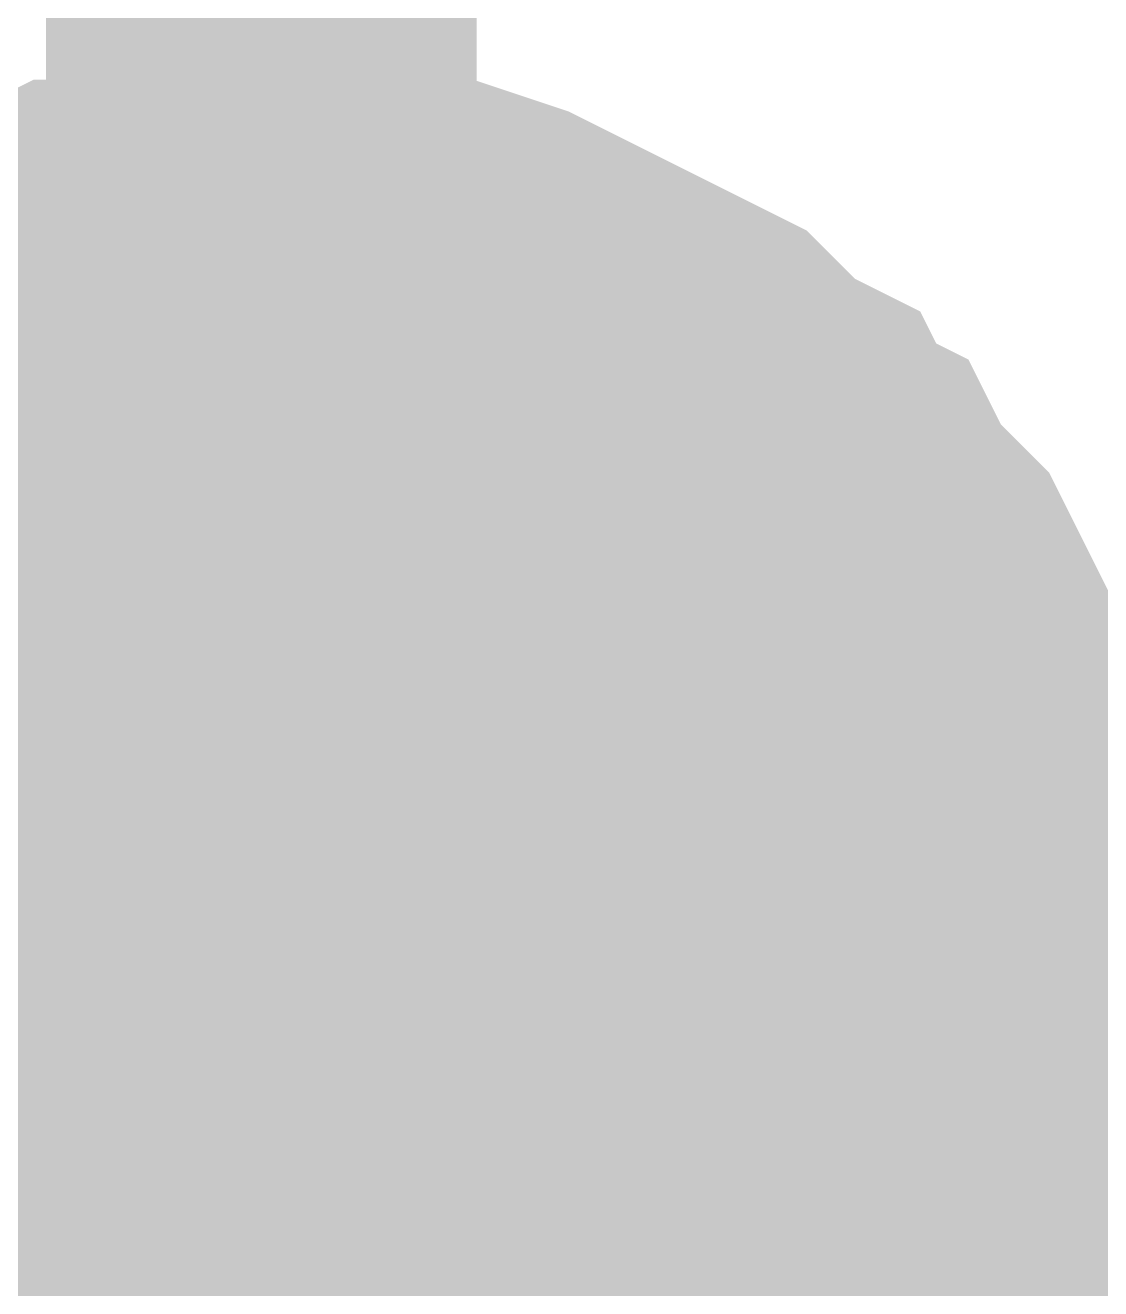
# Model space of a CAD drawing. Header units: millimetres. Extents: x 0 to 800, y 0 to 567.
# Drawn here: x 246.339 to 247.088, y 422.712 to 423.592 of the extents above; entities that cross this region are included whole.
import ezdxf

# ---------------------------------------------------------------- set-up
doc = ezdxf.new("R2010")
doc.units = ezdxf.units.MM
doc.layers.add('Sheet', color=255, linetype='Continuous')

msp = doc.modelspace()

# ---------------------------------------------------------------- linework, layer by layer
at = {"layer": 'Sheet'}
for points, const_width in [([(236.98371, 443.47317), (246.50337, 443.47317), (246.50337, 422.89991), (246.50337, 422.87751)], 0.29972), ([(246.50337, 422.89991), (258.49815, 422.89991), (258.49815, 432.36338)], 0.29972), ([(246.17858, 423.29188), (246.20098, 423.31428), (246.22338, 423.32548), (246.24578, 423.33668), (246.25698, 423.34788), (246.27938, 423.35908), (246.30178, 423.37028), (246.32418, 423.38148), (246.35778, 423.39268), (246.38018, 423.40388), (246.40258, 423.40388), (246.42498, 423.40388), (246.44738, 423.41508), (246.48097, 423.41508), (246.50337, 423.41508)], 0.29972), ([(246.17858, 423.29188), (246.20098, 423.31428), (246.22338, 423.32548), (246.24578, 423.33668), (246.25698, 423.34788), (246.27938, 423.35908), (246.30178, 423.37028), (246.32418, 423.38148), (246.35778, 423.39268), (246.38018, 423.40388), (246.40258, 423.40388), (246.42498, 423.40388), (246.44738, 423.41508), (246.48097, 423.41508), (246.50337, 423.41508)], 0.29972), ([(246.17858, 423.29188), (246.20098, 423.31428), (246.22338, 423.32548), (246.24578, 423.33668), (246.25698, 423.34788), (246.27938, 423.35908), (246.30178, 423.37028), (246.32418, 423.38148), (246.35778, 423.39268), (246.38018, 423.40388), (246.40258, 423.40388), (246.42498, 423.40388), (246.44738, 423.41508), (246.48097, 423.41508), (246.50337, 423.41508)], 0.29972), ([(246.17858, 423.29188), (246.20098, 423.31428), (246.22338, 423.32548), (246.24578, 423.33668), (246.25698, 423.34788), (246.27938, 423.35908), (246.30178, 423.37028), (246.32418, 423.38148), (246.35778, 423.39268), (246.38018, 423.40388), (246.40258, 423.40388), (246.42498, 423.40388), (246.44738, 423.41508), (246.48097, 423.41508), (246.50337, 423.41508)], 0.29972), ([(246.50337, 423.41508), (246.50337, 423.41508)], 0.29972), ([(246.50337, 423.41508), (246.52577, 423.41508), (246.55937, 423.41508), (246.58177, 423.40388), (246.60417, 423.40388), (246.62657, 423.40388), (246.66017, 423.39268), (246.68257, 423.38148), (246.70497, 423.37028), (246.72737, 423.35908), (246.74976, 423.34788), (246.77216, 423.33668), (246.79456, 423.32548), (246.80576, 423.31428), (246.82816, 423.29188), (246.85056, 423.28068), (246.86176, 423.25829), (246.88416, 423.24709), (246.89536, 423.22469), (246.91776, 423.20229), (246.92896, 423.19109), (246.94016, 423.16869), (246.95136, 423.14629), (246.96256, 423.12389), (246.97376, 423.10149), (246.98496, 423.0791), (246.99616, 423.0567), (247.00736, 423.0231), (247.00736, 423.0007), (247.00736, 422.9783), (247.01856, 422.9559), (247.01856, 422.9223), (247.01856, 422.89991)], 0.29972), ([(246.50337, 423.41508), (246.50337, 423.41508)], 0.29972), ([(246.50337, 423.41508), (246.52577, 423.41508), (246.55937, 423.41508), (246.58177, 423.40388), (246.60417, 423.40388), (246.62657, 423.40388), (246.66017, 423.39268), (246.68257, 423.38148), (246.70497, 423.37028), (246.72737, 423.35908), (246.74976, 423.34788), (246.77216, 423.33668), (246.79456, 423.32548), (246.80576, 423.31428), (246.82816, 423.29188), (246.85056, 423.28068), (246.86176, 423.25829), (246.88416, 423.24709), (246.89536, 423.22469), (246.91776, 423.20229), (246.92896, 423.19109), (246.94016, 423.16869), (246.95136, 423.14629), (246.96256, 423.12389), (246.97376, 423.10149), (246.98496, 423.0791), (246.99616, 423.0567), (247.00736, 423.0231), (247.00736, 423.0007), (247.00736, 422.9783), (247.01856, 422.9559), (247.01856, 422.9223), (247.01856, 422.89991)], 0.29972), ([(246.50337, 423.41508), (246.50337, 423.41508)], 0.29972), ([(246.50337, 423.41508), (246.52577, 423.41508), (246.55937, 423.41508), (246.58177, 423.40388), (246.60417, 423.40388), (246.62657, 423.40388), (246.66017, 423.39268), (246.68257, 423.38148), (246.70497, 423.37028), (246.72737, 423.35908), (246.74976, 423.34788), (246.77216, 423.33668), (246.79456, 423.32548), (246.80576, 423.31428), (246.82816, 423.29188), (246.85056, 423.28068), (246.86176, 423.25829), (246.88416, 423.24709), (246.89536, 423.22469), (246.91776, 423.20229), (246.92896, 423.19109), (246.94016, 423.16869), (246.95136, 423.14629), (246.96256, 423.12389), (246.97376, 423.10149), (246.98496, 423.0791), (246.99616, 423.0567), (247.00736, 423.0231), (247.00736, 423.0007), (247.00736, 422.9783), (247.01856, 422.9559), (247.01856, 422.9223), (247.01856, 422.89991)], 0.29972), ([(246.50337, 423.41508), (246.50337, 423.41508)], 0.29972), ([(246.50337, 423.41508), (246.52577, 423.41508), (246.55937, 423.41508), (246.58177, 423.40388), (246.60417, 423.40388), (246.62657, 423.40388), (246.66017, 423.39268), (246.68257, 423.38148), (246.70497, 423.37028), (246.72737, 423.35908), (246.74976, 423.34788), (246.77216, 423.33668), (246.79456, 423.32548), (246.80576, 423.31428), (246.82816, 423.29188), (246.85056, 423.28068), (246.86176, 423.25829), (246.88416, 423.24709), (246.89536, 423.22469), (246.91776, 423.20229), (246.92896, 423.19109), (246.94016, 423.16869), (246.95136, 423.14629), (246.96256, 423.12389), (246.97376, 423.10149), (246.98496, 423.0791), (246.99616, 423.0567), (247.00736, 423.0231), (247.00736, 423.0007), (247.00736, 422.9783), (247.01856, 422.9559), (247.01856, 422.9223), (247.01856, 422.89991)], 0.29972), ([(246.17858, 423.26949), (246.20098, 423.29188), (246.22338, 423.30308), (246.24578, 423.31428), (246.25698, 423.32548), (246.27938, 423.33668), (246.30178, 423.34788), (246.32418, 423.35908), (246.35778, 423.37028), (246.38018, 423.38148), (246.40258, 423.38148), (246.42498, 423.38148), (246.44738, 423.39268), (246.48097, 423.39268), (246.50337, 423.39268)], 0.29972), ([(246.17858, 423.26949), (246.20098, 423.29188), (246.22338, 423.30308), (246.24578, 423.31428), (246.25698, 423.32548), (246.27938, 423.33668), (246.30178, 423.34788), (246.32418, 423.35908), (246.35778, 423.37028), (246.38018, 423.38148), (246.40258, 423.38148), (246.42498, 423.38148), (246.44738, 423.39268), (246.48097, 423.39268), (246.50337, 423.39268)], 0.29972), ([(246.17858, 423.26949), (246.20098, 423.29188), (246.22338, 423.30308), (246.24578, 423.31428), (246.25698, 423.32548), (246.27938, 423.33668), (246.30178, 423.34788), (246.32418, 423.35908), (246.35778, 423.37028), (246.38018, 423.38148), (246.40258, 423.38148), (246.42498, 423.38148), (246.44738, 423.39268), (246.48097, 423.39268), (246.50337, 423.39268)], 0.29972), ([(246.17858, 423.26949), (246.20098, 423.29188), (246.22338, 423.30308), (246.24578, 423.31428), (246.25698, 423.32548), (246.27938, 423.33668), (246.30178, 423.34788), (246.32418, 423.35908), (246.35778, 423.37028), (246.38018, 423.38148), (246.40258, 423.38148), (246.42498, 423.38148), (246.44738, 423.39268), (246.48097, 423.39268), (246.50337, 423.39268)], 0.29972), ([(246.17858, 423.26949), (246.20098, 423.29188), (246.22338, 423.30308), (246.24578, 423.31428), (246.25698, 423.32548), (246.27938, 423.33668), (246.30178, 423.34788), (246.32418, 423.35908), (246.35778, 423.37028), (246.38018, 423.38148), (246.40258, 423.38148), (246.42498, 423.38148), (246.44738, 423.39268), (246.48097, 423.39268), (246.50337, 423.39268)], 0.29972), ([(246.17858, 423.26949), (246.20098, 423.29188), (246.22338, 423.30308), (246.24578, 423.31428), (246.25698, 423.32548), (246.27938, 423.33668), (246.30178, 423.34788), (246.32418, 423.35908), (246.35778, 423.37028), (246.38018, 423.38148), (246.40258, 423.38148), (246.42498, 423.38148), (246.44738, 423.39268), (246.48097, 423.39268), (246.50337, 423.39268)], 0.29972), ([(246.50337, 423.39268), (246.50337, 423.39268)], 0.29972), ([(246.50337, 423.39268), (246.52577, 423.39268), (246.55937, 423.39268), (246.58177, 423.38148), (246.60417, 423.38148), (246.62657, 423.38148), (246.66017, 423.37028), (246.68257, 423.35908), (246.70497, 423.34788), (246.72737, 423.33668), (246.74976, 423.32548), (246.77216, 423.31428), (246.79456, 423.30308), (246.80576, 423.29188), (246.82816, 423.26949), (246.85056, 423.25829), (246.86176, 423.23589), (246.88416, 423.22469), (246.89536, 423.20229), (246.91776, 423.17989), (246.92896, 423.16869), (246.94016, 423.14629), (246.95136, 423.12389), (246.96256, 423.10149), (246.97376, 423.0791), (246.98496, 423.0567), (246.99616, 423.0343), (247.00736, 423.0007), (247.00736, 422.9783), (247.00736, 422.9559), (247.01856, 422.9335), (247.01856, 422.89991), (247.01856, 422.87751)], 0.29972), ([(246.50337, 423.39268), (246.50337, 423.39268)], 0.29972), ([(246.50337, 423.39268), (246.52577, 423.39268), (246.55937, 423.39268), (246.58177, 423.38148), (246.60417, 423.38148), (246.62657, 423.38148), (246.66017, 423.37028), (246.68257, 423.35908), (246.70497, 423.34788), (246.72737, 423.33668), (246.74976, 423.32548), (246.77216, 423.31428), (246.79456, 423.30308), (246.80576, 423.29188), (246.82816, 423.26949), (246.85056, 423.25829), (246.86176, 423.23589), (246.88416, 423.22469), (246.89536, 423.20229), (246.91776, 423.17989), (246.92896, 423.16869), (246.94016, 423.14629), (246.95136, 423.12389), (246.96256, 423.10149), (246.97376, 423.0791), (246.98496, 423.0567), (246.99616, 423.0343), (247.00736, 423.0007), (247.00736, 422.9783), (247.00736, 422.9559), (247.01856, 422.9335), (247.01856, 422.89991), (247.01856, 422.87751)], 0.29972), ([(246.50337, 423.39268), (246.50337, 423.39268)], 0.29972), ([(246.50337, 423.39268), (246.52577, 423.39268), (246.55937, 423.39268), (246.58177, 423.38148), (246.60417, 423.38148), (246.62657, 423.38148), (246.66017, 423.37028), (246.68257, 423.35908), (246.70497, 423.34788), (246.72737, 423.33668), (246.74976, 423.32548), (246.77216, 423.31428), (246.79456, 423.30308), (246.80576, 423.29188), (246.82816, 423.26949), (246.85056, 423.25829), (246.86176, 423.23589), (246.88416, 423.22469), (246.89536, 423.20229), (246.91776, 423.17989), (246.92896, 423.16869), (246.94016, 423.14629), (246.95136, 423.12389), (246.96256, 423.10149), (246.97376, 423.0791), (246.98496, 423.0567), (246.99616, 423.0343), (247.00736, 423.0007), (247.00736, 422.9783), (247.00736, 422.9559), (247.01856, 422.9335), (247.01856, 422.89991), (247.01856, 422.87751)], 0.29972), ([(246.50337, 423.39268), (246.50337, 423.39268)], 0.29972), ([(246.50337, 423.39268), (246.52577, 423.39268), (246.55937, 423.39268), (246.58177, 423.38148), (246.60417, 423.38148), (246.62657, 423.38148), (246.66017, 423.37028), (246.68257, 423.35908), (246.70497, 423.34788), (246.72737, 423.33668), (246.74976, 423.32548), (246.77216, 423.31428), (246.79456, 423.30308), (246.80576, 423.29188), (246.82816, 423.26949), (246.85056, 423.25829), (246.86176, 423.23589), (246.88416, 423.22469), (246.89536, 423.20229), (246.91776, 423.17989), (246.92896, 423.16869), (246.94016, 423.14629), (246.95136, 423.12389), (246.96256, 423.10149), (246.97376, 423.0791), (246.98496, 423.0567), (246.99616, 423.0343), (247.00736, 423.0007), (247.00736, 422.9783), (247.00736, 422.9559), (247.01856, 422.9335), (247.01856, 422.89991), (247.01856, 422.87751)], 0.29972), ([(246.50337, 423.39268), (246.50337, 423.39268)], 0.29972), ([(246.50337, 423.39268), (246.52577, 423.39268), (246.55937, 423.39268), (246.58177, 423.38148), (246.60417, 423.38148), (246.62657, 423.38148), (246.66017, 423.37028), (246.68257, 423.35908), (246.70497, 423.34788), (246.72737, 423.33668), (246.74976, 423.32548), (246.77216, 423.31428), (246.79456, 423.30308), (246.80576, 423.29188), (246.82816, 423.26949), (246.85056, 423.25829), (246.86176, 423.23589), (246.88416, 423.22469), (246.89536, 423.20229), (246.91776, 423.17989), (246.92896, 423.16869), (246.94016, 423.14629), (246.95136, 423.12389), (246.96256, 423.10149), (246.97376, 423.0791), (246.98496, 423.0567), (246.99616, 423.0343), (247.00736, 423.0007), (247.00736, 422.9783), (247.00736, 422.9559), (247.01856, 422.9335), (247.01856, 422.89991), (247.01856, 422.87751)], 0.29972), ([(246.50337, 423.39268), (246.50337, 423.39268)], 0.29972), ([(246.50337, 423.39268), (246.52577, 423.39268), (246.55937, 423.39268), (246.58177, 423.38148), (246.60417, 423.38148), (246.62657, 423.38148), (246.66017, 423.37028), (246.68257, 423.35908), (246.70497, 423.34788), (246.72737, 423.33668), (246.74976, 423.32548), (246.77216, 423.31428), (246.79456, 423.30308), (246.80576, 423.29188), (246.82816, 423.26949), (246.85056, 423.25829), (246.86176, 423.23589), (246.88416, 423.22469), (246.89536, 423.20229), (246.91776, 423.17989), (246.92896, 423.16869), (246.94016, 423.14629), (246.95136, 423.12389), (246.96256, 423.10149), (246.97376, 423.0791), (246.98496, 423.0567), (246.99616, 423.0343), (247.00736, 423.0007), (247.00736, 422.9783), (247.00736, 422.9559), (247.01856, 422.9335), (247.01856, 422.89991), (247.01856, 422.87751)], 0.29972), ([(246.27938, 423.35908), (246.30178, 423.37028), (246.32418, 423.38148), (246.35778, 423.39268), (246.38018, 423.40388), (246.40258, 423.40388), (246.42498, 423.40388), (246.44738, 423.41508), (246.48097, 423.41508), (246.50337, 423.41508)], 0.09906), ([(246.27938, 423.35908), (246.30178, 423.37028), (246.32418, 423.38148), (246.35778, 423.39268), (246.38018, 423.40388), (246.40258, 423.40388), (246.42498, 423.40388), (246.44738, 423.41508), (246.48097, 423.41508), (246.50337, 423.41508)], 0.09906), ([(246.27938, 423.35908), (246.30178, 423.37028), (246.32418, 423.38148), (246.35778, 423.39268), (246.38018, 423.40388), (246.40258, 423.40388), (246.42498, 423.40388), (246.44738, 423.41508), (246.48097, 423.41508), (246.50337, 423.41508)], 0.09906), ([(246.27938, 423.35908), (246.30178, 423.37028), (246.32418, 423.38148), (246.35778, 423.39268), (246.38018, 423.40388), (246.40258, 423.40388), (246.42498, 423.40388), (246.44738, 423.41508), (246.48097, 423.41508), (246.50337, 423.41508)], 0.09906), ([(246.50337, 423.41508), (246.50337, 423.41508)], 0.09906), ([(246.50337, 423.41508), (246.52577, 423.41508), (246.55937, 423.41508), (246.58177, 423.40388), (246.60417, 423.40388), (246.62657, 423.40388), (246.66017, 423.39268), (246.68257, 423.38148), (246.70497, 423.37028), (246.72737, 423.35908), (246.74976, 423.34788), (246.77216, 423.33668), (246.79456, 423.32548), (246.80576, 423.31428), (246.82816, 423.29188), (246.85056, 423.28068), (246.86176, 423.25829), (246.88416, 423.24709), (246.89536, 423.22469), (246.91776, 423.20229), (246.92896, 423.19109), (246.94016, 423.16869), (246.95136, 423.14629), (246.96256, 423.12389), (246.97376, 423.10149), (246.98496, 423.0791), (246.99616, 423.0567), (247.00736, 423.0231), (247.00736, 423.0007), (247.00736, 422.9783), (247.01856, 422.9559), (247.01856, 422.9223), (247.01856, 422.89991)], 0.09906), ([(246.50337, 423.41508), (246.50337, 423.41508)], 0.09906), ([(246.50337, 423.41508), (246.52577, 423.41508), (246.55937, 423.41508), (246.58177, 423.40388), (246.60417, 423.40388), (246.62657, 423.40388), (246.66017, 423.39268), (246.68257, 423.38148), (246.70497, 423.37028), (246.72737, 423.35908), (246.74976, 423.34788), (246.77216, 423.33668), (246.79456, 423.32548), (246.80576, 423.31428), (246.82816, 423.29188), (246.85056, 423.28068), (246.86176, 423.25829), (246.88416, 423.24709), (246.89536, 423.22469), (246.91776, 423.20229), (246.92896, 423.19109), (246.94016, 423.16869), (246.95136, 423.14629), (246.96256, 423.12389), (246.97376, 423.10149), (246.98496, 423.0791), (246.99616, 423.0567), (247.00736, 423.0231), (247.00736, 423.0007), (247.00736, 422.9783), (247.01856, 422.9559), (247.01856, 422.9223), (247.01856, 422.89991)], 0.09906), ([(246.50337, 423.41508), (246.50337, 423.41508)], 0.09906), ([(246.50337, 423.41508), (246.52577, 423.41508), (246.55937, 423.41508), (246.58177, 423.40388), (246.60417, 423.40388), (246.62657, 423.40388), (246.66017, 423.39268), (246.68257, 423.38148), (246.70497, 423.37028), (246.72737, 423.35908), (246.74976, 423.34788), (246.77216, 423.33668), (246.79456, 423.32548), (246.80576, 423.31428), (246.82816, 423.29188), (246.85056, 423.28068), (246.86176, 423.25829), (246.88416, 423.24709), (246.89536, 423.22469), (246.91776, 423.20229), (246.92896, 423.19109), (246.94016, 423.16869), (246.95136, 423.14629), (246.96256, 423.12389), (246.97376, 423.10149), (246.98496, 423.0791), (246.99616, 423.0567), (247.00736, 423.0231), (247.00736, 423.0007), (247.00736, 422.9783), (247.01856, 422.9559), (247.01856, 422.9223), (247.01856, 422.89991)], 0.09906), ([(246.50337, 423.41508), (246.50337, 423.41508)], 0.09906), ([(246.50337, 423.41508), (246.52577, 423.41508), (246.55937, 423.41508), (246.58177, 423.40388), (246.60417, 423.40388), (246.62657, 423.40388), (246.66017, 423.39268), (246.68257, 423.38148), (246.70497, 423.37028), (246.72737, 423.35908), (246.74976, 423.34788), (246.77216, 423.33668), (246.79456, 423.32548), (246.80576, 423.31428), (246.82816, 423.29188), (246.85056, 423.28068), (246.86176, 423.25829), (246.88416, 423.24709), (246.89536, 423.22469), (246.91776, 423.20229), (246.92896, 423.19109), (246.94016, 423.16869), (246.95136, 423.14629), (246.96256, 423.12389), (246.97376, 423.10149), (246.98496, 423.0791), (246.99616, 423.0567), (247.00736, 423.0231), (247.00736, 423.0007), (247.00736, 422.9783), (247.01856, 422.9559), (247.01856, 422.9223), (247.01856, 422.89991)], 0.09906), ([(246.27938, 423.33668), (246.30178, 423.34788), (246.32418, 423.35908), (246.35778, 423.37028), (246.38018, 423.38148), (246.40258, 423.38148), (246.42498, 423.38148), (246.44738, 423.39268), (246.48097, 423.39268), (246.50337, 423.39268)], 0.09906), ([(246.27938, 423.33668), (246.30178, 423.34788), (246.32418, 423.35908), (246.35778, 423.37028), (246.38018, 423.38148), (246.40258, 423.38148), (246.42498, 423.38148), (246.44738, 423.39268), (246.48097, 423.39268), (246.50337, 423.39268)], 0.09906), ([(246.27938, 423.33668), (246.30178, 423.34788), (246.32418, 423.35908), (246.35778, 423.37028), (246.38018, 423.38148), (246.40258, 423.38148), (246.42498, 423.38148), (246.44738, 423.39268), (246.48097, 423.39268), (246.50337, 423.39268)], 0.09906), ([(246.27938, 423.33668), (246.30178, 423.34788), (246.32418, 423.35908), (246.35778, 423.37028), (246.38018, 423.38148), (246.40258, 423.38148), (246.42498, 423.38148), (246.44738, 423.39268), (246.48097, 423.39268), (246.50337, 423.39268)], 0.09906), ([(246.27938, 423.33668), (246.30178, 423.34788), (246.32418, 423.35908), (246.35778, 423.37028), (246.38018, 423.38148), (246.40258, 423.38148), (246.42498, 423.38148), (246.44738, 423.39268), (246.48097, 423.39268), (246.50337, 423.39268)], 0.09906), ([(246.27938, 423.33668), (246.30178, 423.34788), (246.32418, 423.35908), (246.35778, 423.37028), (246.38018, 423.38148), (246.40258, 423.38148), (246.42498, 423.38148), (246.44738, 423.39268), (246.48097, 423.39268), (246.50337, 423.39268)], 0.09906), ([(246.50337, 423.39268), (246.50337, 423.39268)], 0.09906), ([(246.50337, 423.39268), (246.52577, 423.39268), (246.55937, 423.39268), (246.58177, 423.38148), (246.60417, 423.38148), (246.62657, 423.38148), (246.66017, 423.37028), (246.68257, 423.35908), (246.70497, 423.34788), (246.72737, 423.33668), (246.74976, 423.32548), (246.77216, 423.31428), (246.79456, 423.30308), (246.80576, 423.29188), (246.82816, 423.26949), (246.85056, 423.25829), (246.86176, 423.23589), (246.88416, 423.22469), (246.89536, 423.20229), (246.91776, 423.17989), (246.92896, 423.16869), (246.94016, 423.14629), (246.95136, 423.12389), (246.96256, 423.10149), (246.97376, 423.0791), (246.98496, 423.0567), (246.99616, 423.0343), (247.00736, 423.0007), (247.00736, 422.9783), (247.00736, 422.9559), (247.01856, 422.9335), (247.01856, 422.89991), (247.01856, 422.87751)], 0.09906), ([(246.50337, 423.39268), (246.50337, 423.39268)], 0.09906), ([(246.50337, 423.39268), (246.52577, 423.39268), (246.55937, 423.39268), (246.58177, 423.38148), (246.60417, 423.38148), (246.62657, 423.38148), (246.66017, 423.37028), (246.68257, 423.35908), (246.70497, 423.34788), (246.72737, 423.33668), (246.74976, 423.32548), (246.77216, 423.31428), (246.79456, 423.30308), (246.80576, 423.29188), (246.82816, 423.26949), (246.85056, 423.25829), (246.86176, 423.23589), (246.88416, 423.22469), (246.89536, 423.20229), (246.91776, 423.17989), (246.92896, 423.16869), (246.94016, 423.14629), (246.95136, 423.12389), (246.96256, 423.10149), (246.97376, 423.0791), (246.98496, 423.0567), (246.99616, 423.0343), (247.00736, 423.0007), (247.00736, 422.9783), (247.00736, 422.9559), (247.01856, 422.9335), (247.01856, 422.89991), (247.01856, 422.87751)], 0.09906), ([(246.50337, 423.39268), (246.50337, 423.39268)], 0.09906), ([(246.50337, 423.39268), (246.52577, 423.39268), (246.55937, 423.39268), (246.58177, 423.38148), (246.60417, 423.38148), (246.62657, 423.38148), (246.66017, 423.37028), (246.68257, 423.35908), (246.70497, 423.34788), (246.72737, 423.33668), (246.74976, 423.32548), (246.77216, 423.31428), (246.79456, 423.30308), (246.80576, 423.29188), (246.82816, 423.26949), (246.85056, 423.25829), (246.86176, 423.23589), (246.88416, 423.22469), (246.89536, 423.20229), (246.91776, 423.17989), (246.92896, 423.16869), (246.94016, 423.14629), (246.95136, 423.12389), (246.96256, 423.10149), (246.97376, 423.0791), (246.98496, 423.0567), (246.99616, 423.0343), (247.00736, 423.0007), (247.00736, 422.9783), (247.00736, 422.9559), (247.01856, 422.9335), (247.01856, 422.89991), (247.01856, 422.87751)], 0.09906), ([(246.50337, 423.39268), (246.50337, 423.39268)], 0.09906), ([(246.50337, 423.39268), (246.52577, 423.39268), (246.55937, 423.39268), (246.58177, 423.38148), (246.60417, 423.38148), (246.62657, 423.38148), (246.66017, 423.37028), (246.68257, 423.35908), (246.70497, 423.34788), (246.72737, 423.33668), (246.74976, 423.32548), (246.77216, 423.31428), (246.79456, 423.30308), (246.80576, 423.29188), (246.82816, 423.26949), (246.85056, 423.25829), (246.86176, 423.23589), (246.88416, 423.22469), (246.89536, 423.20229), (246.91776, 423.17989), (246.92896, 423.16869), (246.94016, 423.14629), (246.95136, 423.12389), (246.96256, 423.10149), (246.97376, 423.0791), (246.98496, 423.0567), (246.99616, 423.0343), (247.00736, 423.0007), (247.00736, 422.9783), (247.00736, 422.9559), (247.01856, 422.9335), (247.01856, 422.89991), (247.01856, 422.87751)], 0.09906), ([(246.50337, 423.39268), (246.50337, 423.39268)], 0.09906), ([(246.50337, 423.39268), (246.52577, 423.39268), (246.55937, 423.39268), (246.58177, 423.38148), (246.60417, 423.38148), (246.62657, 423.38148), (246.66017, 423.37028), (246.68257, 423.35908), (246.70497, 423.34788), (246.72737, 423.33668), (246.74976, 423.32548), (246.77216, 423.31428), (246.79456, 423.30308), (246.80576, 423.29188), (246.82816, 423.26949), (246.85056, 423.25829), (246.86176, 423.23589), (246.88416, 423.22469), (246.89536, 423.20229), (246.91776, 423.17989), (246.92896, 423.16869), (246.94016, 423.14629), (246.95136, 423.12389), (246.96256, 423.10149), (246.97376, 423.0791), (246.98496, 423.0567), (246.99616, 423.0343), (247.00736, 423.0007), (247.00736, 422.9783), (247.00736, 422.9559), (247.01856, 422.9335), (247.01856, 422.89991), (247.01856, 422.87751)], 0.09906), ([(246.50337, 423.39268), (246.50337, 423.39268)], 0.09906), ([(246.50337, 423.39268), (246.52577, 423.39268), (246.55937, 423.39268), (246.58177, 423.38148), (246.60417, 423.38148), (246.62657, 423.38148), (246.66017, 423.37028), (246.68257, 423.35908), (246.70497, 423.34788), (246.72737, 423.33668), (246.74976, 423.32548), (246.77216, 423.31428), (246.79456, 423.30308), (246.80576, 423.29188), (246.82816, 423.26949), (246.85056, 423.25829), (246.86176, 423.23589), (246.88416, 423.22469), (246.89536, 423.20229), (246.91776, 423.17989), (246.92896, 423.16869), (246.94016, 423.14629), (246.95136, 423.12389), (246.96256, 423.10149), (246.97376, 423.0791), (246.98496, 423.0567), (246.99616, 423.0343), (247.00736, 423.0007), (247.00736, 422.9783), (247.00736, 422.9559), (247.01856, 422.9335), (247.01856, 422.89991), (247.01856, 422.87751)], 0.09906), ([(247.01856, 422.89991), (247.01856, 422.87751), (247.01856, 422.84391), (247.00736, 422.82151), (247.00736, 422.79911), (247.00736, 422.77671), (246.99616, 422.75431), (246.98496, 422.72072), (246.97376, 422.69832), (246.96256, 422.67592), (246.95136, 422.65352), (246.94016, 422.64232), (246.92896, 422.61992), (246.91776, 422.59752), (246.89536, 422.57512), (246.88416, 422.56392), (246.86176, 422.54153)], 0.29972), ([(247.01856, 422.89991), (247.01856, 422.87751), (247.01856, 422.84391), (247.00736, 422.82151), (247.00736, 422.79911), (247.00736, 422.77671), (246.99616, 422.75431), (246.98496, 422.72072), (246.97376, 422.69832), (246.96256, 422.67592), (246.95136, 422.65352), (246.94016, 422.64232), (246.92896, 422.61992), (246.91776, 422.59752), (246.89536, 422.57512), (246.88416, 422.56392), (246.86176, 422.54153)], 0.29972), ([(247.01856, 422.89991), (247.01856, 422.87751), (247.01856, 422.84391), (247.00736, 422.82151), (247.00736, 422.79911), (247.00736, 422.77671), (246.99616, 422.75431), (246.98496, 422.72072), (246.97376, 422.69832), (246.96256, 422.67592), (246.95136, 422.65352), (246.94016, 422.64232), (246.92896, 422.61992), (246.91776, 422.59752), (246.89536, 422.57512), (246.88416, 422.56392), (246.86176, 422.54153)], 0.29972), ([(247.01856, 422.89991), (247.01856, 422.87751), (247.01856, 422.84391), (247.00736, 422.82151), (247.00736, 422.79911), (247.00736, 422.77671), (246.99616, 422.75431), (246.98496, 422.72072), (246.97376, 422.69832), (246.96256, 422.67592), (246.95136, 422.65352), (246.94016, 422.64232), (246.92896, 422.61992), (246.91776, 422.59752), (246.89536, 422.57512), (246.88416, 422.56392), (246.86176, 422.54153)], 0.29972), ([(247.01856, 422.89991), (247.01856, 422.89991), (247.01856, 422.89991), (247.01856, 422.89991), (247.01856, 422.89991), (247.01856, 422.89991), (247.01856, 422.89991), (247.01856, 422.89991), (247.01856, 422.89991), (247.01856, 422.89991), (247.01856, 422.89991), (247.01856, 422.89991), (247.01856, 422.89991), (247.01856, 422.89991), (247.01856, 422.89991), (247.01856, 422.89991), (247.01856, 422.89991), (247.01856, 422.89991), (247.01856, 422.89991), (247.01856, 422.89991), (247.01856, 422.89991), (247.01856, 422.89991), (247.01856, 422.89991), (247.01856, 422.89991), (247.01856, 422.89991), (247.01856, 422.89991), (247.01856, 422.89991), (247.01856, 422.89991), (247.01856, 422.89991), (247.01856, 422.89991), (247.01856, 422.89991), (247.01856, 422.89991), (247.01856, 422.89991)], 0.29972), ([(247.01856, 422.89991), (247.01856, 422.89991)], 0.29972), ([(247.01856, 422.89991), (247.01856, 422.89991), (247.01856, 422.89991), (247.01856, 422.89991), (247.01856, 422.89991), (247.01856, 422.89991), (247.01856, 422.89991), (247.01856, 422.89991), (247.01856, 422.89991), (247.01856, 422.89991), (247.01856, 422.89991), (247.01856, 422.89991), (247.01856, 422.89991), (247.01856, 422.89991), (247.01856, 422.89991), (247.01856, 422.89991), (247.01856, 422.89991), (247.01856, 422.89991), (247.01856, 422.89991), (247.01856, 422.89991), (247.01856, 422.89991), (247.01856, 422.89991), (247.01856, 422.89991), (247.01856, 422.89991), (247.01856, 422.89991), (247.01856, 422.89991), (247.01856, 422.89991), (247.01856, 422.89991), (247.01856, 422.89991), (247.01856, 422.89991), (247.01856, 422.89991), (247.01856, 422.89991), (247.01856, 422.89991)], 0.29972), ([(247.01856, 422.89991), (247.01856, 422.89991)], 0.29972), ([(247.01856, 422.89991), (247.01856, 422.89991), (247.01856, 422.89991), (247.01856, 422.89991), (247.01856, 422.89991), (247.01856, 422.89991), (247.01856, 422.89991), (247.01856, 422.89991), (247.01856, 422.89991), (247.01856, 422.89991), (247.01856, 422.89991), (247.01856, 422.89991), (247.01856, 422.89991), (247.01856, 422.89991), (247.01856, 422.89991), (247.01856, 422.89991), (247.01856, 422.89991), (247.01856, 422.89991), (247.01856, 422.89991), (247.01856, 422.89991), (247.01856, 422.89991), (247.01856, 422.89991), (247.01856, 422.89991), (247.01856, 422.89991), (247.01856, 422.89991), (247.01856, 422.89991), (247.01856, 422.89991), (247.01856, 422.89991), (247.01856, 422.89991), (247.01856, 422.89991), (247.01856, 422.89991), (247.01856, 422.89991), (247.01856, 422.89991)], 0.29972), ([(247.01856, 422.89991), (247.01856, 422.89991)], 0.29972), ([(247.01856, 422.89991), (247.01856, 422.89991), (247.01856, 422.89991), (247.01856, 422.89991), (247.01856, 422.89991), (247.01856, 422.89991), (247.01856, 422.89991), (247.01856, 422.89991), (247.01856, 422.89991), (247.01856, 422.89991), (247.01856, 422.89991), (247.01856, 422.89991), (247.01856, 422.89991), (247.01856, 422.89991), (247.01856, 422.89991), (247.01856, 422.89991), (247.01856, 422.89991), (247.01856, 422.89991), (247.01856, 422.89991), (247.01856, 422.89991), (247.01856, 422.89991), (247.01856, 422.89991), (247.01856, 422.89991), (247.01856, 422.89991), (247.01856, 422.89991), (247.01856, 422.89991), (247.01856, 422.89991), (247.01856, 422.89991), (247.01856, 422.89991), (247.01856, 422.89991), (247.01856, 422.89991), (247.01856, 422.89991), (247.01856, 422.89991)], 0.29972), ([(247.01856, 422.89991), (247.01856, 422.89991)], 0.29972), ([(240.97077, 422.87751), (246.50337, 422.87751)], 0.29972), ([(246.50337, 413.25724), (246.50337, 422.87751)], 0.29972), ([(247.01856, 422.87751), (247.01856, 422.85511), (247.01856, 422.82151), (247.00736, 422.79911), (247.00736, 422.77671), (247.00736, 422.75431), (246.99616, 422.73191), (246.98496, 422.69832), (246.97376, 422.67592), (246.96256, 422.65352), (246.95136, 422.63112), (246.94016, 422.61992), (246.92896, 422.59752), (246.91776, 422.57512), (246.89536, 422.55272)], 0.29972), ([(247.01856, 422.87751), (247.01856, 422.85511), (247.01856, 422.82151), (247.00736, 422.79911), (247.00736, 422.77671), (247.00736, 422.75431), (246.99616, 422.73191), (246.98496, 422.69832), (246.97376, 422.67592), (246.96256, 422.65352), (246.95136, 422.63112), (246.94016, 422.61992), (246.92896, 422.59752), (246.91776, 422.57512), (246.89536, 422.55272)], 0.29972), ([(247.01856, 422.87751), (247.01856, 422.85511), (247.01856, 422.82151), (247.00736, 422.79911), (247.00736, 422.77671), (247.00736, 422.75431), (246.99616, 422.73191), (246.98496, 422.69832), (246.97376, 422.67592), (246.96256, 422.65352), (246.95136, 422.63112), (246.94016, 422.61992), (246.92896, 422.59752), (246.91776, 422.57512), (246.89536, 422.55272)], 0.29972), ([(247.01856, 422.87751), (247.01856, 422.85511), (247.01856, 422.82151), (247.00736, 422.79911), (247.00736, 422.77671), (247.00736, 422.75431), (246.99616, 422.73191), (246.98496, 422.69832), (246.97376, 422.67592), (246.96256, 422.65352), (246.95136, 422.63112), (246.94016, 422.61992), (246.92896, 422.59752), (246.91776, 422.57512), (246.89536, 422.55272)], 0.29972), ([(247.01856, 422.87751), (247.01856, 422.85511), (247.01856, 422.82151), (247.00736, 422.79911), (247.00736, 422.77671), (247.00736, 422.75431), (246.99616, 422.73191), (246.98496, 422.69832), (246.97376, 422.67592), (246.96256, 422.65352), (246.95136, 422.63112), (246.94016, 422.61992), (246.92896, 422.59752), (246.91776, 422.57512), (246.89536, 422.55272)], 0.29972), ([(247.01856, 422.87751), (247.01856, 422.85511), (247.01856, 422.82151), (247.00736, 422.79911), (247.00736, 422.77671), (247.00736, 422.75431), (246.99616, 422.73191), (246.98496, 422.69832), (246.97376, 422.67592), (246.96256, 422.65352), (246.95136, 422.63112), (246.94016, 422.61992), (246.92896, 422.59752), (246.91776, 422.57512), (246.89536, 422.55272)], 0.29972), ([(247.01856, 422.87751), (247.01856, 422.87751), (247.01856, 422.87751), (247.01856, 422.87751), (247.01856, 422.87751), (247.01856, 422.87751), (247.01856, 422.87751), (247.01856, 422.87751), (247.01856, 422.87751), (247.01856, 422.87751), (247.01856, 422.87751), (247.01856, 422.87751), (247.01856, 422.87751), (247.01856, 422.87751), (247.01856, 422.87751), (247.01856, 422.87751), (247.01856, 422.87751), (247.01856, 422.87751), (247.01856, 422.87751), (247.01856, 422.87751), (247.01856, 422.87751), (247.01856, 422.87751), (247.01856, 422.87751), (247.01856, 422.87751), (247.01856, 422.87751), (247.01856, 422.87751), (247.01856, 422.87751), (247.01856, 422.87751), (247.01856, 422.87751), (247.01856, 422.87751), (247.01856, 422.87751), (247.01856, 422.87751), (247.01856, 422.87751)], 0.29972), ([(247.01856, 422.87751), (247.01856, 422.87751)], 0.29972), ([(247.01856, 422.87751), (247.01856, 422.87751), (247.01856, 422.87751), (247.01856, 422.87751), (247.01856, 422.87751), (247.01856, 422.87751), (247.01856, 422.87751), (247.01856, 422.87751), (247.01856, 422.87751), (247.01856, 422.87751), (247.01856, 422.87751), (247.01856, 422.87751), (247.01856, 422.87751), (247.01856, 422.87751), (247.01856, 422.87751), (247.01856, 422.87751), (247.01856, 422.87751), (247.01856, 422.87751), (247.01856, 422.87751), (247.01856, 422.87751), (247.01856, 422.87751), (247.01856, 422.87751), (247.01856, 422.87751), (247.01856, 422.87751), (247.01856, 422.87751), (247.01856, 422.87751), (247.01856, 422.87751), (247.01856, 422.87751), (247.01856, 422.87751), (247.01856, 422.87751), (247.01856, 422.87751), (247.01856, 422.87751), (247.01856, 422.87751)], 0.29972), ([(247.01856, 422.87751), (247.01856, 422.87751)], 0.29972), ([(247.01856, 422.87751), (247.01856, 422.87751), (247.01856, 422.87751), (247.01856, 422.87751), (247.01856, 422.87751), (247.01856, 422.87751), (247.01856, 422.87751), (247.01856, 422.87751), (247.01856, 422.87751), (247.01856, 422.87751), (247.01856, 422.87751), (247.01856, 422.87751), (247.01856, 422.87751), (247.01856, 422.87751), (247.01856, 422.87751), (247.01856, 422.87751), (247.01856, 422.87751), (247.01856, 422.87751), (247.01856, 422.87751), (247.01856, 422.87751), (247.01856, 422.87751), (247.01856, 422.87751), (247.01856, 422.87751), (247.01856, 422.87751), (247.01856, 422.87751), (247.01856, 422.87751), (247.01856, 422.87751), (247.01856, 422.87751), (247.01856, 422.87751), (247.01856, 422.87751), (247.01856, 422.87751), (247.01856, 422.87751), (247.01856, 422.87751)], 0.29972), ([(247.01856, 422.87751), (247.01856, 422.87751)], 0.29972), ([(247.01856, 422.87751), (247.01856, 422.87751), (247.01856, 422.87751), (247.01856, 422.87751), (247.01856, 422.87751), (247.01856, 422.87751), (247.01856, 422.87751), (247.01856, 422.87751), (247.01856, 422.87751), (247.01856, 422.87751), (247.01856, 422.87751), (247.01856, 422.87751), (247.01856, 422.87751), (247.01856, 422.87751), (247.01856, 422.87751), (247.01856, 422.87751), (247.01856, 422.87751), (247.01856, 422.87751), (247.01856, 422.87751), (247.01856, 422.87751), (247.01856, 422.87751), (247.01856, 422.87751), (247.01856, 422.87751), (247.01856, 422.87751), (247.01856, 422.87751), (247.01856, 422.87751), (247.01856, 422.87751), (247.01856, 422.87751), (247.01856, 422.87751), (247.01856, 422.87751), (247.01856, 422.87751), (247.01856, 422.87751), (247.01856, 422.87751)], 0.29972), ([(247.01856, 422.87751), (247.01856, 422.87751)], 0.29972), ([(247.01856, 422.87751), (247.01856, 422.87751), (247.01856, 422.87751), (247.01856, 422.87751), (247.01856, 422.87751), (247.01856, 422.87751), (247.01856, 422.87751), (247.01856, 422.87751), (247.01856, 422.87751), (247.01856, 422.87751), (247.01856, 422.87751), (247.01856, 422.87751), (247.01856, 422.87751), (247.01856, 422.87751), (247.01856, 422.87751), (247.01856, 422.87751), (247.01856, 422.87751), (247.01856, 422.87751), (247.01856, 422.87751), (247.01856, 422.87751), (247.01856, 422.87751), (247.01856, 422.87751), (247.01856, 422.87751), (247.01856, 422.87751), (247.01856, 422.87751), (247.01856, 422.87751), (247.01856, 422.87751), (247.01856, 422.87751), (247.01856, 422.87751), (247.01856, 422.87751), (247.01856, 422.87751), (247.01856, 422.87751), (247.01856, 422.87751)], 0.29972), ([(247.01856, 422.87751), (247.01856, 422.87751)], 0.29972), ([(247.01856, 422.87751), (247.01856, 422.87751), (247.01856, 422.87751), (247.01856, 422.87751), (247.01856, 422.87751), (247.01856, 422.87751), (247.01856, 422.87751), (247.01856, 422.87751), (247.01856, 422.87751), (247.01856, 422.87751), (247.01856, 422.87751), (247.01856, 422.87751), (247.01856, 422.87751), (247.01856, 422.87751), (247.01856, 422.87751), (247.01856, 422.87751), (247.01856, 422.87751), (247.01856, 422.87751), (247.01856, 422.87751), (247.01856, 422.87751), (247.01856, 422.87751), (247.01856, 422.87751), (247.01856, 422.87751), (247.01856, 422.87751), (247.01856, 422.87751), (247.01856, 422.87751), (247.01856, 422.87751), (247.01856, 422.87751), (247.01856, 422.87751), (247.01856, 422.87751), (247.01856, 422.87751), (247.01856, 422.87751), (247.01856, 422.87751)], 0.29972), ([(247.01856, 422.87751), (247.01856, 422.87751)], 0.29972), ([(247.01856, 422.89991), (247.01856, 422.87751), (247.01856, 422.84391), (247.00736, 422.82151), (247.00736, 422.79911), (247.00736, 422.77671), (246.99616, 422.75431), (246.98496, 422.72072), (246.97376, 422.69832), (246.96256, 422.67592), (246.95136, 422.65352)], 0.09906), ([(247.01856, 422.89991), (247.01856, 422.87751), (247.01856, 422.84391), (247.00736, 422.82151), (247.00736, 422.79911), (247.00736, 422.77671), (246.99616, 422.75431), (246.98496, 422.72072), (246.97376, 422.69832), (246.96256, 422.67592), (246.95136, 422.65352)], 0.09906), ([(247.01856, 422.89991), (247.01856, 422.87751), (247.01856, 422.84391), (247.00736, 422.82151), (247.00736, 422.79911), (247.00736, 422.77671), (246.99616, 422.75431), (246.98496, 422.72072), (246.97376, 422.69832), (246.96256, 422.67592), (246.95136, 422.65352)], 0.09906), ([(247.01856, 422.89991), (247.01856, 422.87751), (247.01856, 422.84391), (247.00736, 422.82151), (247.00736, 422.79911), (247.00736, 422.77671), (246.99616, 422.75431), (246.98496, 422.72072), (246.97376, 422.69832), (246.96256, 422.67592), (246.95136, 422.65352)], 0.09906), ([(247.01856, 422.89991), (247.01856, 422.89991), (247.01856, 422.89991), (247.01856, 422.89991), (247.01856, 422.89991), (247.01856, 422.89991), (247.01856, 422.89991), (247.01856, 422.89991), (247.01856, 422.89991), (247.01856, 422.89991), (247.01856, 422.89991), (247.01856, 422.89991), (247.01856, 422.89991), (247.01856, 422.89991), (247.01856, 422.89991), (247.01856, 422.89991), (247.01856, 422.89991), (247.01856, 422.89991), (247.01856, 422.89991), (247.01856, 422.89991), (247.01856, 422.89991), (247.01856, 422.89991), (247.01856, 422.89991), (247.01856, 422.89991), (247.01856, 422.89991), (247.01856, 422.89991), (247.01856, 422.89991), (247.01856, 422.89991), (247.01856, 422.89991), (247.01856, 422.89991), (247.01856, 422.89991), (247.01856, 422.89991), (247.01856, 422.89991)], 0.09906), ([(247.01856, 422.89991), (247.01856, 422.89991)], 0.09906), ([(247.01856, 422.89991), (247.01856, 422.89991), (247.01856, 422.89991), (247.01856, 422.89991), (247.01856, 422.89991), (247.01856, 422.89991), (247.01856, 422.89991), (247.01856, 422.89991), (247.01856, 422.89991), (247.01856, 422.89991), (247.01856, 422.89991), (247.01856, 422.89991), (247.01856, 422.89991), (247.01856, 422.89991), (247.01856, 422.89991), (247.01856, 422.89991), (247.01856, 422.89991), (247.01856, 422.89991), (247.01856, 422.89991), (247.01856, 422.89991), (247.01856, 422.89991), (247.01856, 422.89991), (247.01856, 422.89991), (247.01856, 422.89991), (247.01856, 422.89991), (247.01856, 422.89991), (247.01856, 422.89991), (247.01856, 422.89991), (247.01856, 422.89991), (247.01856, 422.89991), (247.01856, 422.89991), (247.01856, 422.89991), (247.01856, 422.89991)], 0.09906), ([(247.01856, 422.89991), (247.01856, 422.89991)], 0.09906), ([(247.01856, 422.89991), (247.01856, 422.89991), (247.01856, 422.89991), (247.01856, 422.89991), (247.01856, 422.89991), (247.01856, 422.89991), (247.01856, 422.89991), (247.01856, 422.89991), (247.01856, 422.89991), (247.01856, 422.89991), (247.01856, 422.89991), (247.01856, 422.89991), (247.01856, 422.89991), (247.01856, 422.89991), (247.01856, 422.89991), (247.01856, 422.89991), (247.01856, 422.89991), (247.01856, 422.89991), (247.01856, 422.89991), (247.01856, 422.89991), (247.01856, 422.89991), (247.01856, 422.89991), (247.01856, 422.89991), (247.01856, 422.89991), (247.01856, 422.89991), (247.01856, 422.89991), (247.01856, 422.89991), (247.01856, 422.89991), (247.01856, 422.89991), (247.01856, 422.89991), (247.01856, 422.89991), (247.01856, 422.89991), (247.01856, 422.89991)], 0.09906), ([(247.01856, 422.89991), (247.01856, 422.89991)], 0.09906), ([(247.01856, 422.89991), (247.01856, 422.89991), (247.01856, 422.89991), (247.01856, 422.89991), (247.01856, 422.89991), (247.01856, 422.89991), (247.01856, 422.89991), (247.01856, 422.89991), (247.01856, 422.89991), (247.01856, 422.89991), (247.01856, 422.89991), (247.01856, 422.89991), (247.01856, 422.89991), (247.01856, 422.89991), (247.01856, 422.89991), (247.01856, 422.89991), (247.01856, 422.89991), (247.01856, 422.89991), (247.01856, 422.89991), (247.01856, 422.89991), (247.01856, 422.89991), (247.01856, 422.89991), (247.01856, 422.89991), (247.01856, 422.89991), (247.01856, 422.89991), (247.01856, 422.89991), (247.01856, 422.89991), (247.01856, 422.89991), (247.01856, 422.89991), (247.01856, 422.89991), (247.01856, 422.89991), (247.01856, 422.89991), (247.01856, 422.89991)], 0.09906), ([(247.01856, 422.89991), (247.01856, 422.89991)], 0.09906), ([(247.01856, 422.87751), (247.01856, 422.85511), (247.01856, 422.82151), (247.00736, 422.79911), (247.00736, 422.77671), (247.00736, 422.75431), (246.99616, 422.73191), (246.98496, 422.69832), (246.97376, 422.67592), (246.96256, 422.65352)], 0.09906), ([(247.01856, 422.87751), (247.01856, 422.85511), (247.01856, 422.82151), (247.00736, 422.79911), (247.00736, 422.77671), (247.00736, 422.75431), (246.99616, 422.73191), (246.98496, 422.69832), (246.97376, 422.67592), (246.96256, 422.65352)], 0.09906), ([(247.01856, 422.87751), (247.01856, 422.85511), (247.01856, 422.82151), (247.00736, 422.79911), (247.00736, 422.77671), (247.00736, 422.75431), (246.99616, 422.73191), (246.98496, 422.69832), (246.97376, 422.67592), (246.96256, 422.65352)], 0.09906), ([(247.01856, 422.87751), (247.01856, 422.85511), (247.01856, 422.82151), (247.00736, 422.79911), (247.00736, 422.77671), (247.00736, 422.75431), (246.99616, 422.73191), (246.98496, 422.69832), (246.97376, 422.67592), (246.96256, 422.65352)], 0.09906), ([(247.01856, 422.87751), (247.01856, 422.85511), (247.01856, 422.82151), (247.00736, 422.79911), (247.00736, 422.77671), (247.00736, 422.75431), (246.99616, 422.73191), (246.98496, 422.69832), (246.97376, 422.67592), (246.96256, 422.65352)], 0.09906), ([(247.01856, 422.87751), (247.01856, 422.85511), (247.01856, 422.82151), (247.00736, 422.79911), (247.00736, 422.77671), (247.00736, 422.75431), (246.99616, 422.73191), (246.98496, 422.69832), (246.97376, 422.67592), (246.96256, 422.65352)], 0.09906), ([(247.01856, 422.87751), (247.01856, 422.87751), (247.01856, 422.87751), (247.01856, 422.87751), (247.01856, 422.87751), (247.01856, 422.87751), (247.01856, 422.87751), (247.01856, 422.87751), (247.01856, 422.87751), (247.01856, 422.87751), (247.01856, 422.87751), (247.01856, 422.87751), (247.01856, 422.87751), (247.01856, 422.87751), (247.01856, 422.87751), (247.01856, 422.87751), (247.01856, 422.87751), (247.01856, 422.87751), (247.01856, 422.87751), (247.01856, 422.87751), (247.01856, 422.87751), (247.01856, 422.87751), (247.01856, 422.87751), (247.01856, 422.87751), (247.01856, 422.87751), (247.01856, 422.87751), (247.01856, 422.87751), (247.01856, 422.87751), (247.01856, 422.87751), (247.01856, 422.87751), (247.01856, 422.87751), (247.01856, 422.87751), (247.01856, 422.87751)], 0.09906), ([(247.01856, 422.87751), (247.01856, 422.87751)], 0.09906), ([(247.01856, 422.87751), (247.01856, 422.87751), (247.01856, 422.87751), (247.01856, 422.87751), (247.01856, 422.87751), (247.01856, 422.87751), (247.01856, 422.87751), (247.01856, 422.87751), (247.01856, 422.87751), (247.01856, 422.87751), (247.01856, 422.87751), (247.01856, 422.87751), (247.01856, 422.87751), (247.01856, 422.87751), (247.01856, 422.87751), (247.01856, 422.87751), (247.01856, 422.87751), (247.01856, 422.87751), (247.01856, 422.87751), (247.01856, 422.87751), (247.01856, 422.87751), (247.01856, 422.87751), (247.01856, 422.87751), (247.01856, 422.87751), (247.01856, 422.87751), (247.01856, 422.87751), (247.01856, 422.87751), (247.01856, 422.87751), (247.01856, 422.87751), (247.01856, 422.87751), (247.01856, 422.87751), (247.01856, 422.87751), (247.01856, 422.87751)], 0.09906), ([(247.01856, 422.87751), (247.01856, 422.87751)], 0.09906), ([(247.01856, 422.87751), (247.01856, 422.87751), (247.01856, 422.87751), (247.01856, 422.87751), (247.01856, 422.87751), (247.01856, 422.87751), (247.01856, 422.87751), (247.01856, 422.87751), (247.01856, 422.87751), (247.01856, 422.87751), (247.01856, 422.87751), (247.01856, 422.87751), (247.01856, 422.87751), (247.01856, 422.87751), (247.01856, 422.87751), (247.01856, 422.87751), (247.01856, 422.87751), (247.01856, 422.87751), (247.01856, 422.87751), (247.01856, 422.87751), (247.01856, 422.87751), (247.01856, 422.87751), (247.01856, 422.87751), (247.01856, 422.87751), (247.01856, 422.87751), (247.01856, 422.87751), (247.01856, 422.87751), (247.01856, 422.87751), (247.01856, 422.87751), (247.01856, 422.87751), (247.01856, 422.87751), (247.01856, 422.87751), (247.01856, 422.87751)], 0.09906), ([(247.01856, 422.87751), (247.01856, 422.87751)], 0.09906), ([(247.01856, 422.87751), (247.01856, 422.87751), (247.01856, 422.87751), (247.01856, 422.87751), (247.01856, 422.87751), (247.01856, 422.87751), (247.01856, 422.87751), (247.01856, 422.87751), (247.01856, 422.87751), (247.01856, 422.87751), (247.01856, 422.87751), (247.01856, 422.87751), (247.01856, 422.87751), (247.01856, 422.87751), (247.01856, 422.87751), (247.01856, 422.87751), (247.01856, 422.87751), (247.01856, 422.87751), (247.01856, 422.87751), (247.01856, 422.87751), (247.01856, 422.87751), (247.01856, 422.87751), (247.01856, 422.87751), (247.01856, 422.87751), (247.01856, 422.87751), (247.01856, 422.87751), (247.01856, 422.87751), (247.01856, 422.87751), (247.01856, 422.87751), (247.01856, 422.87751), (247.01856, 422.87751), (247.01856, 422.87751), (247.01856, 422.87751)], 0.09906), ([(247.01856, 422.87751), (247.01856, 422.87751)], 0.09906), ([(247.01856, 422.87751), (247.01856, 422.87751), (247.01856, 422.87751), (247.01856, 422.87751), (247.01856, 422.87751), (247.01856, 422.87751), (247.01856, 422.87751), (247.01856, 422.87751), (247.01856, 422.87751), (247.01856, 422.87751), (247.01856, 422.87751), (247.01856, 422.87751), (247.01856, 422.87751), (247.01856, 422.87751), (247.01856, 422.87751), (247.01856, 422.87751), (247.01856, 422.87751), (247.01856, 422.87751), (247.01856, 422.87751), (247.01856, 422.87751), (247.01856, 422.87751), (247.01856, 422.87751), (247.01856, 422.87751), (247.01856, 422.87751), (247.01856, 422.87751), (247.01856, 422.87751), (247.01856, 422.87751), (247.01856, 422.87751), (247.01856, 422.87751), (247.01856, 422.87751), (247.01856, 422.87751), (247.01856, 422.87751), (247.01856, 422.87751)], 0.09906), ([(247.01856, 422.87751), (247.01856, 422.87751)], 0.09906), ([(247.01856, 422.87751), (247.01856, 422.87751), (247.01856, 422.87751), (247.01856, 422.87751), (247.01856, 422.87751), (247.01856, 422.87751), (247.01856, 422.87751), (247.01856, 422.87751), (247.01856, 422.87751), (247.01856, 422.87751), (247.01856, 422.87751), (247.01856, 422.87751), (247.01856, 422.87751), (247.01856, 422.87751), (247.01856, 422.87751), (247.01856, 422.87751), (247.01856, 422.87751), (247.01856, 422.87751), (247.01856, 422.87751), (247.01856, 422.87751), (247.01856, 422.87751), (247.01856, 422.87751), (247.01856, 422.87751), (247.01856, 422.87751), (247.01856, 422.87751), (247.01856, 422.87751), (247.01856, 422.87751), (247.01856, 422.87751), (247.01856, 422.87751), (247.01856, 422.87751), (247.01856, 422.87751), (247.01856, 422.87751), (247.01856, 422.87751)], 0.09906), ([(247.01856, 422.87751), (247.01856, 422.87751)], 0.09906)]:
    msp.add_lwpolyline(points, dxfattribs=dict(at, const_width=const_width))
at = {"layer": 'Sheet', "const_width": 0.508}
for points in [[(246.24792, 422.91, 1), (246.75592, 422.91, 1)], [(246.24792, 422.88917, 1), (246.75592, 422.88917, 1)]]:
    msp.add_lwpolyline(points, format="xyb", close=True, dxfattribs=at)

doc.saveas('drawing.dxf')
